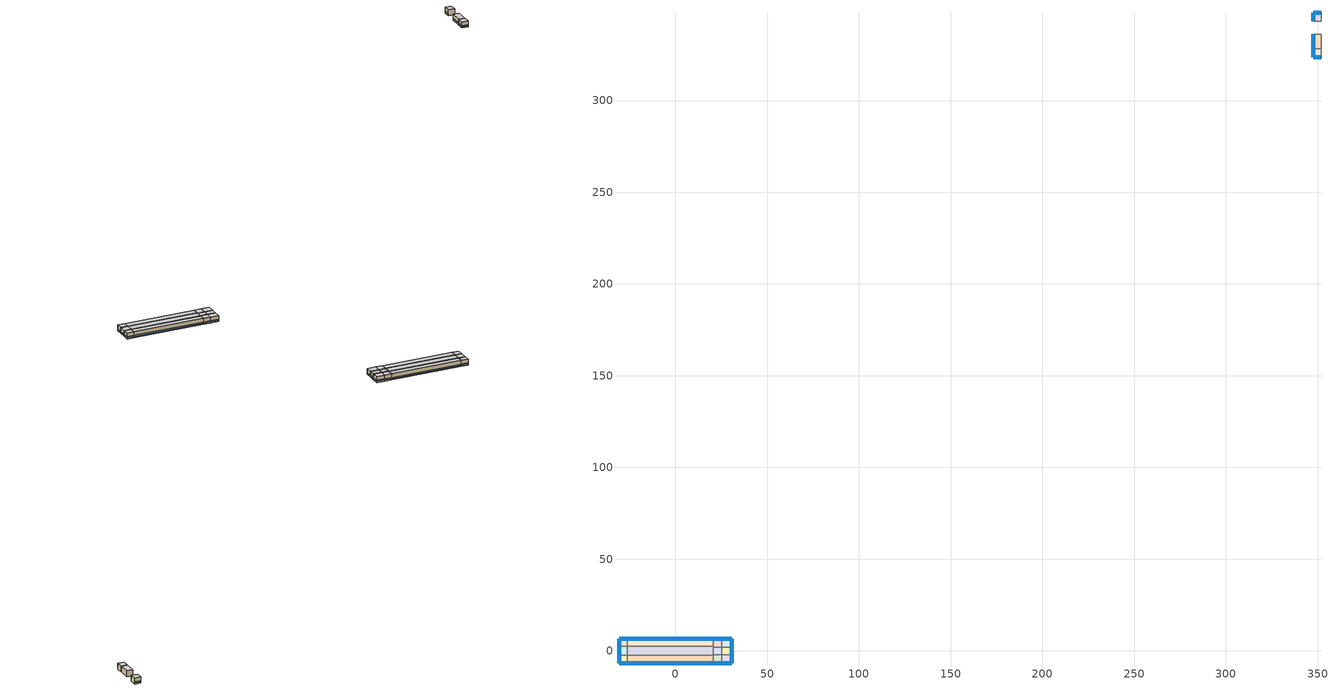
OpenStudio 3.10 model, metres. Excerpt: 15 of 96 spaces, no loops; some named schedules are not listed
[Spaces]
SecondarySchool Classroom A end_a - Story mid
 floor adiabatic (Typical Interior Floor): -30.78,-6.65 -30.78,-2.51 -26.21,-2.51 -26.21,-6.65 z13.87
 wall outside (SecondarySchool Classroom A end_a - Story mid Wall 1 c tbd): -30.78,-2.51 -30.78,-6.65 z13.87:17.83
 wall outside (SecondarySchool Classroom A end_a - Story mid Wall 3 c tbd): -30.78,-6.65 -26.21,-6.65 z13.87:17.83
 wall to SecondarySchool Corridor B end_a - Story mid: -26.21,-2.51 -30.78,-2.51 z13.87:17.83
 wall to SecondarySchool Classroom A  - Story mid: -26.21,-6.65 -26.21,-2.51 z13.87:17.83
 window (Window U-0.56 SHGC 0.39): -30.78,-2.54 -30.78,-6.62 / -30.75,-6.65 -26.23,-6.65 z14.63:15.35
 ceiling adiabatic (Typical Interior Ceiling): -26.21,-6.65 -26.21,-2.51 -30.78,-2.51 -30.78,-6.65 z17.83
SecondarySchool Corridor B end_a - Story mid
 floor adiabatic (Typical Interior Floor): -30.78,-2.51 -30.78,2.51 -26.21,2.51 -26.21,-2.51 z13.87
 wall outside (SecondarySchool Corridor B end_a - Story mid Wall 4 c tbd): -30.78,2.51 -30.78,-2.51 z13.87:17.83
 wall to SecondarySchool Classroom C end_a - Story mid: -26.21,2.51 -30.78,2.51 z13.87:17.83
 wall to SecondarySchool Corridor B  - Story mid: -26.21,-2.51 -26.21,2.51 z13.87:17.83
 window (Window U-0.56 SHGC 0.39): -30.78,2.49 -30.78,-2.49 z14.63:15.35
 ceiling adiabatic (Typical Interior Ceiling): -26.21,-2.51 -26.21,2.51 -30.78,2.51 -30.78,-2.51 z17.83
SecondarySchool Classroom C end_a - Story mid
 floor adiabatic (Typical Interior Floor): -30.78,2.51 -30.78,6.65 -26.21,6.65 -26.21,2.51 z13.87
 wall outside (SecondarySchool Classroom C end_a - Story mid Wall 1 c tbd): -30.78,6.65 -30.78,2.51 z13.87:17.83
 wall outside (SecondarySchool Classroom C end_a - Story mid Wall 2 c tbd): -26.21,6.65 -30.78,6.65 z13.87:17.83
 wall to SecondarySchool Classroom C  - Story mid: -26.21,2.51 -26.21,6.65 z13.87:17.83
 window (Window U-0.56 SHGC 0.39): -30.78,6.62 -30.78,2.54 / -26.23,6.65 -30.75,6.65 z14.63:15.35
 ceiling adiabatic (Typical Interior Ceiling): -26.21,2.51 -26.21,6.65 -30.78,6.65 -30.78,2.51 z17.83
SecondarySchool Classroom A  - Story mid
 floor adiabatic (Typical Interior Floor): -26.21,-6.65 -26.21,-2.51 20.52,-2.51 20.52,-6.65 z13.87
 wall outside (SecondarySchool Classroom A  - Story mid Wall 3 c tbd): -26.21,-6.65 20.52,-6.65 z13.87:17.83
 wall to SecondarySchool Corridor B  - Story mid: 20.52,-2.51 -26.21,-2.51 z13.87:17.83
 wall to SecondarySchool Office A  - Story mid: 20.52,-6.65 20.52,-2.51 z13.87:17.83
 window (Window U-0.56 SHGC 0.39): -26.18,-6.65 20.49,-6.65 z14.63:15.34
 ceiling adiabatic (Typical Interior Ceiling): 20.52,-6.65 20.52,-2.51 -26.21,-2.51 -26.21,-6.65 z17.83
SecondarySchool Corridor B  - Story mid
 floor adiabatic (Typical Interior Floor): -26.21,-2.51 -26.21,2.51 20.52,2.51 20.52,-2.51 z13.87
 wall to SecondarySchool Classroom C  - Story mid: 20.52,2.51 -26.21,2.51 z13.87:17.83
 wall to SecondarySchool Office A  - Story mid: 20.52,-2.51 20.52,-2.08 z13.87:17.83
 wall to SecondarySchool Office B  - Story mid: 20.52,-2.08 20.52,2.08 z13.87:17.83
 wall to SecondarySchool Office C  - Story mid: 20.52,2.08 20.52,2.51 z13.87:17.83
 ceiling adiabatic (Typical Interior Ceiling): 20.52,-2.51 20.52,2.51 -26.21,2.51 -26.21,-2.51 z17.83
SecondarySchool Classroom C  - Story mid
 floor adiabatic (Typical Interior Floor): -26.21,2.51 -26.21,6.65 20.52,6.65 20.52,2.51 z13.87
 wall outside (SecondarySchool Classroom C  - Story mid Wall 2 c tbd): 20.52,6.65 -26.21,6.65 z13.87:17.83
 wall to SecondarySchool Office C  - Story mid: 20.52,2.51 20.52,6.65 z13.87:17.83
 window (Window U-0.56 SHGC 0.39): 20.49,6.65 -26.18,6.65 z14.63:15.34
 ceiling adiabatic (Typical Interior Ceiling): 20.52,2.51 20.52,6.65 -26.21,6.65 -26.21,2.51 z17.83
SecondarySchool Office A  - Story mid
 floor adiabatic (Typical Interior Floor): 20.52,-6.65 20.52,-2.08 25.29,-2.08 25.29,-6.65 z13.87
 wall outside (SecondarySchool Office A  - Story mid Wall 3 c tbd): 20.52,-6.65 25.29,-6.65 z13.87:17.83
 wall to SecondarySchool Office B  - Story mid: 25.29,-2.08 20.52,-2.08 z13.87:17.83
 wall to SecondarySchool Library A  - Story mid: 25.29,-6.65 25.29,-2.08 z13.87:17.83
 window (Window U-0.56 SHGC 0.39): 20.54,-6.65 25.26,-6.65 z14.63:15.35
 ceiling adiabatic (Typical Interior Ceiling): 25.29,-6.65 25.29,-2.08 20.52,-2.08 20.52,-6.65 z17.83
SecondarySchool Office B  - Story mid
 floor adiabatic (Typical Interior Floor): 20.52,-2.08 20.52,2.08 25.29,2.08 25.29,-2.08 z13.87
 wall to SecondarySchool Office C  - Story mid: 25.29,2.08 20.52,2.08 z13.87:17.83
 wall to SecondarySchool Library B  - Story mid: 25.29,-2.08 25.29,2.08 z13.87:17.83
 ceiling adiabatic (Typical Interior Ceiling): 25.29,-2.08 25.29,2.08 20.52,2.08 20.52,-2.08 z17.83
SecondarySchool Office C  - Story mid
 floor adiabatic (Typical Interior Floor): 20.52,2.08 20.52,6.65 25.29,6.65 25.29,2.08 z13.87
 wall outside (SecondarySchool Office C  - Story mid Wall 2 c tbd): 25.29,6.65 20.52,6.65 z13.87:17.83
 wall to SecondarySchool Library C  - Story mid: 25.29,2.08 25.29,6.65 z13.87:17.83
 window (Window U-0.56 SHGC 0.39): 25.26,6.65 20.54,6.65 z14.63:15.35
 ceiling adiabatic (Typical Interior Ceiling): 25.29,2.08 25.29,6.65 20.52,6.65 20.52,2.08 z17.83
SecondarySchool Library A  - Story mid
 floor adiabatic (Typical Interior Floor): 25.29,-6.65 25.29,-2.08 30.78,-2.08 30.78,-6.65 z13.87
 wall outside (SecondarySchool Library A  - Story mid Wall 3 c tbd): 30.78,-6.65 30.78,-2.08 z13.87:17.83
 wall outside (SecondarySchool Library A  - Story mid Wall 2 c tbd): 25.29,-6.65 30.78,-6.65 z13.87:17.83
 wall to SecondarySchool Library B  - Story mid: 30.78,-2.08 25.29,-2.08 z13.87:17.83
 window (Window U-0.56 SHGC 0.39): 25.31,-6.65 30.75,-6.65 / 30.78,-6.62 30.78,-2.1 z14.63:15.35
 ceiling adiabatic (Typical Interior Ceiling): 30.78,-6.65 30.78,-2.08 25.29,-2.08 25.29,-6.65 z17.83
SecondarySchool Library B  - Story mid
 floor adiabatic (Typical Interior Floor): 25.29,-2.08 25.29,2.08 30.78,2.08 30.78,-2.08 z13.87
 wall outside (SecondarySchool Library B  - Story mid Wall 4 c tbd): 30.78,-2.08 30.78,2.08 z13.87:17.83
 wall to SecondarySchool Library C  - Story mid: 30.78,2.08 25.29,2.08 z13.87:17.83
 window (Window U-0.56 SHGC 0.39): 30.78,-2.05 30.78,2.05 z14.63:15.35
 ceiling adiabatic (Typical Interior Ceiling): 30.78,-2.08 30.78,2.08 25.29,2.08 25.29,-2.08 z17.83
SecondarySchool Library C  - Story mid
 floor adiabatic (Typical Interior Floor): 25.29,2.08 25.29,6.65 30.78,6.65 30.78,2.08 z13.87
 wall outside (SecondarySchool Library C  - Story mid Wall 2 c tbd): 30.78,6.65 25.29,6.65 z13.87:17.83
 wall outside (SecondarySchool Library C  - Story mid Wall 4 c tbd): 30.78,2.08 30.78,6.65 z13.87:17.83
 window (Window U-0.56 SHGC 0.39): 30.75,6.65 25.31,6.65 / 30.78,2.1 30.78,6.62 z14.63:15.35
 ceiling adiabatic (Typical Interior Ceiling): 30.78,2.08 30.78,6.65 25.29,6.65 25.29,2.08 z17.83
SecondarySchool Classroom C end_a - Story mid 1
 floor adiabatic (Typical Interior Floor): 351.91,323.64 347.77,323.64 347.77,328.21 351.91,328.21 z13.87
 wall outside (SecondarySchool Classroom C end_a - Story mid 1 Wall 1 c tbd): 347.77,323.64 351.91,323.64 z13.87:17.83
 wall outside (SecondarySchool Classroom C end_a - Story mid 1 Wall 2 c tbd): 347.77,328.21 347.77,323.64 z13.87:17.83
 wall to SecondarySchool Classroom C  - Story mid 1: 351.91,328.21 347.77,328.21 z13.87:17.83
 wall to SecondarySchool Corridor B end_a - Story mid 1: 351.91,323.64 351.91,328.21 z13.87:17.83
 window (Window U-0.56 SHGC 0.39): 347.8,323.64 351.88,323.64 / 347.77,328.19 347.77,323.67 z14.63:15.35
 ceiling adiabatic (Typical Interior Ceiling): 351.91,328.21 347.77,328.21 347.77,323.64 351.91,323.64 z17.83
SecondarySchool Classroom C  - Story mid 1
 floor adiabatic (Typical Interior Floor): 351.91,328.21 347.77,328.21 347.77,336.04 351.91,336.04 z13.87
 wall outside (SecondarySchool Classroom C  - Story mid 1 Wall 4 c tbd): 347.77,336.04 347.77,328.21 z13.87:17.83
 wall to SecondarySchool Lobby C  - Story mid: 351.91,336.04 347.77,336.04 z13.87:17.83
 wall to SecondarySchool Corridor B  - Story mid 1: 351.91,328.21 351.91,336.04 z13.87:17.83
 window (Window U-0.56 SHGC 0.39): 347.77,336.01 347.77,328.24 z14.63:15.35
 ceiling adiabatic (Typical Interior Ceiling): 351.91,336.04 347.77,336.04 347.77,328.21 351.91,328.21 z17.83
SecondarySchool Classroom C end_b - Story mid
 floor adiabatic (Typical Interior Floor): 351.91,343.2 347.77,343.2 347.77,347.77 351.91,347.77 z13.87
 wall outside (SecondarySchool Classroom C end_b - Story mid Wall 1 c tbd): 347.77,347.77 347.77,343.2 z13.87:17.83
 wall outside (SecondarySchool Classroom C end_b - Story mid Wall 4 c tbd): 351.91,347.77 347.77,347.77 z13.87:17.83
 wall to SecondarySchool Mechanical C  - Story mid: 347.77,343.2 351.91,343.2 z13.87:17.83
 wall to SecondarySchool Corridor B end_b - Story mid: 351.91,343.2 351.91,347.77 z13.87:17.83
 window (Window U-0.56 SHGC 0.39): 347.77,347.74 347.77,343.22 / 351.88,347.77 347.8,347.77 z14.63:15.35
 ceiling adiabatic (Typical Interior Ceiling): 351.91,347.77 347.77,347.77 347.77,343.2 351.91,343.2 z17.83
[Building]
ComStock DOE Ref 1980-2004|SecondarySchool: North Axis {deg}=180; Default Construction Set=ComStock DOE Ref 1980-2004 - SecSchl - ASHRAE 169-2013-4C; Default Schedule Set=Building Default Schedule Set; Standards Building Type=SecondarySchool
[Site]
Medford Jackson Cou_OR_USA: Latitude {deg}=42.39; Longitude {deg}=-122.87; Time Zone {hr}=-8; Elevation {m}=405; Terrain=City
[Site:WaterMainsTemperature]
Calculation Method=Correlation; Annual Average Outdoor Air Temperature {C}=13.1983; Maximum Difference In Monthly Average Outdoor Air Temperatures {deltaC}=21.62
[SizingPeriod:DesignDay] Barometric Pressure {Pa}=96553; Rain Indicator=No; Snow Indicator=No; Day of Month=21; Daylight Saving Time Indicator=No; Humidity Condition Type=Wetbulb; Dry-Bulb Temperature Range Modifier Type=DefaultMultipliers
Name | Maximum Dry-Bulb Temperature {C} | Daily Dry-Bulb Temperature Range {deltaC} | Wind Speed {m/s} | Wind Direction {deg} | Month | Day Type | Wetbulb or DewPoint at Maximum Dry-Bulb {C} | Solar Model Indicator | ASHRAE Clear Sky Optical Depth for Beam Irradiance | ASHRAE Clear Sky Optical Depth for Diffuse Irradiance | Sky Clearness
Medford Jackson Cou Ann Clg .4% Condns DB=>MWB 1 | 37.3 | 17.8 | 3.9 | 290 | 7 | SummerDesignDay | 19.4 | ASHRAETau | 0.333 | 2.501
Medford Jackson Cou Ann Clg .4% Condns WB=>MDB 1 | 34.6 | 17.8 | 3.9 | 290 | 7 | SummerDesignDay | 20.5 | ASHRAETau | 0.333 | 2.501
Medford Jackson Cou Ann Htg 99.6% Condns DB 1 | -5 | 0 | 0.9 | 0 | 12 | WinterDesignDay | -5 | ASHRAEClearSky |  |  | 0
Medford Jackson Cou August .4% Condns DB=>MCWB 1 | 39.7 | 18.1 | 3.9 | 290 | 8 | SummerDesignDay | 20.1 | ASHRAETau | 0.338 | 2.534
[ClimateZones]
Climate Zone Institution Name 1=ASHRAE; Climate Zone Document Name 1=ANSI/ASHRAE Standard 169; Climate Zone Document Year 1=2006; Climate Zone Value 1=ASHRAE 169-2013-4C
[Site:GroundTemperature:FCfactorMethod]
January Ground Temperature {C}=13.14; February Ground Temperature {C}=7.26; March Ground Temperature {C}=3.78; April Ground Temperature {C}=6.1; May Ground Temperature {C}=4.73; June Ground Temperature {C}=7.82; July Ground Temperature {C}=11.61; August Ground Temperature {C}=17.15; September Ground Temperature {C}=19.69; October Ground Temperature {C}=25.4; November Ground Temperature {C}=23.49; December Ground Temperature {C}=18.21
[DefaultConstructionSet]
ComStock DOE Ref 1980-2004 - SecSchl - ASHRAE 169-2013-4C: Default Exterior Surface Constructions=Default Surface Constructions 1; Default Interior Surface Constructions=Default Surface Constructions 2; Default Ground Contact Surface Constructions=Default Surface Constructions 3; Default Exterior SubSurface Constructions=Default Sub Surface Constructions 1; Default Interior SubSurface Constructions=Default Sub Surface Constructions 2; Interior Partition Construction=Typical Interior Partition
[DefaultSurfaceConstructions]
Name | Floor Construction | Wall Construction | Roof Ceiling Construction
Default Surface Constructions 1 | Typical Insulated Exterior Mass Floor | Typical Insulated Exterior Mass Wall R-10.0 | Typical IEAD Roof R-15.63
Default Surface Constructions 2 | Typical Interior Floor | Typical Interior Wall | Typical Interior Ceiling
Default Surface Constructions 3 | Typical Insulated Carpeted 6in Slab Floor | Typical Insulated Basement Mass Wall R-9.01
[Construction]
Typical Insulated Exterior Mass Floor: Typical Insulation R-8.69, 4 in. Normalweight Concrete Floor, Typical Carpet Pad
Typical IEAD Roof R-15.63: Roof Membrane, Typical Insulation R-14.51, Metal Roof Surface
Typical Interior Floor: 100mm Normalweight concrete floor, CP02 CARPET PAD
Typical Interior Wall: G01 13mm gypsum board, G01 13mm gypsum board
Typical Interior Ceiling: CP02 CARPET PAD, 100mm Normalweight concrete floor
Typical Insulated Carpeted 6in Slab Floor: 6 in. Normalweight Concrete Floor, Typical Carpet Pad
Typical Insulated Basement Mass Wall R-9.01: Typical Insulation R-7.46, 8 in. Concrete Block Basement Wall
U 0.72 SHGC 0.39 Simple Glazing: U 0.72 SHGC 0.39 Simple Glazing
Typical Insulated Metal Door: F08 Metal surface, Typical Insulation R-7.61
U 0.88 SHGC 0.16 Sgl Ref-A-L Clr 6mm: REF A CLEAR LO 6MM
Typical Overhead Door: Typical Insulation R-7.61
Typical Interior Window: Clear 3mm
Typical Interior Door; Typical Interior Partition: G05 25mm wood
Typical Insulated Exterior Mass Wall R-10.0: 1IN Stucco, 8IN CONCRETE HW RefBldg, Typical Insulation R-7.61, 1/2IN Gypsum
InteriorFurnishings: Std Wood 6inch
Window U-0.56 SHGC 0.39: Simple Glazing Double - LowE - Clear - Aluminum
SecondarySchool Classroom A  - Story mid Wall 3 c tbd: 1IN Stucco, 8IN CONCRETE HW RefBldg, SecondarySchool Classroom A  - Story mid Wall 3 m tbd, 1/2IN Gypsum
SecondarySchool Classroom A end_a - Story mid Wall 1 c tbd: 1IN Stucco, 8IN CONCRETE HW RefBldg, SecondarySchool Classroom A end_a - Story mid Wall 1 m tbd, 1/2IN Gypsum
SecondarySchool Classroom A end_a - Story mid Wall 3 c tbd: 1IN Stucco, 8IN CONCRETE HW RefBldg, SecondarySchool Classroom A end_a - Story mid Wall 3 m tbd, 1/2IN Gypsum
SecondarySchool Classroom C  - Story mid 1 Wall 4 c tbd: 1IN Stucco, 8IN CONCRETE HW RefBldg, SecondarySchool Classroom C  - Story mid 1 Wall 4 m tbd, 1/2IN Gypsum
SecondarySchool Classroom C  - Story mid Wall 2 c tbd: 1IN Stucco, 8IN CONCRETE HW RefBldg, SecondarySchool Classroom C  - Story mid Wall 2 m tbd, 1/2IN Gypsum
SecondarySchool Classroom C end_a - Story mid 1 Wall 1 c tbd: 1IN Stucco, 8IN CONCRETE HW RefBldg, SecondarySchool Classroom C end_a - Story mid 1 Wall 1 m tbd, 1/2IN Gypsum
SecondarySchool Classroom C end_a - Story mid 1 Wall 2 c tbd: 1IN Stucco, 8IN CONCRETE HW RefBldg, SecondarySchool Classroom C end_a - Story mid 1 Wall 2 m tbd, 1/2IN Gypsum
SecondarySchool Classroom C end_a - Story mid Wall 1 c tbd: 1IN Stucco, 8IN CONCRETE HW RefBldg, SecondarySchool Classroom C end_a - Story mid Wall 1 m tbd, 1/2IN Gypsum
SecondarySchool Classroom C end_a - Story mid Wall 2 c tbd: 1IN Stucco, 8IN CONCRETE HW RefBldg, SecondarySchool Classroom C end_a - Story mid Wall 2 m tbd, 1/2IN Gypsum
SecondarySchool Classroom C end_b - Story mid Wall 1 c tbd: 1IN Stucco, 8IN CONCRETE HW RefBldg, SecondarySchool Classroom C end_b - Story mid Wall 1 m tbd, 1/2IN Gypsum
SecondarySchool Classroom C end_b - Story mid Wall 4 c tbd: 1IN Stucco, 8IN CONCRETE HW RefBldg, SecondarySchool Classroom C end_b - Story mid Wall 4 m tbd, 1/2IN Gypsum
SecondarySchool Corridor B end_a - Story mid Wall 4 c tbd: 1IN Stucco, 8IN CONCRETE HW RefBldg, SecondarySchool Corridor B end_a - Story mid Wall 4 m tbd, 1/2IN Gypsum
SecondarySchool Library A  - Story mid Wall 2 c tbd: 1IN Stucco, 8IN CONCRETE HW RefBldg, SecondarySchool Library A  - Story mid Wall 2 m tbd, 1/2IN Gypsum
SecondarySchool Library A  - Story mid Wall 3 c tbd: 1IN Stucco, 8IN CONCRETE HW RefBldg, SecondarySchool Library A  - Story mid Wall 3 m tbd, 1/2IN Gypsum
SecondarySchool Library B  - Story mid Wall 4 c tbd: 1IN Stucco, 8IN CONCRETE HW RefBldg, SecondarySchool Library B  - Story mid Wall 4 m tbd, 1/2IN Gypsum
SecondarySchool Library C  - Story mid Wall 2 c tbd: 1IN Stucco, 8IN CONCRETE HW RefBldg, SecondarySchool Library C  - Story mid Wall 2 m tbd, 1/2IN Gypsum
SecondarySchool Library C  - Story mid Wall 4 c tbd: 1IN Stucco, 8IN CONCRETE HW RefBldg, SecondarySchool Library C  - Story mid Wall 4 m tbd, 1/2IN Gypsum
SecondarySchool Office A  - Story mid Wall 3 c tbd: 1IN Stucco, 8IN CONCRETE HW RefBldg, SecondarySchool Office A  - Story mid Wall 3 m tbd, 1/2IN Gypsum
SecondarySchool Office C  - Story mid Wall 2 c tbd: 1IN Stucco, 8IN CONCRETE HW RefBldg, SecondarySchool Office C  - Story mid Wall 2 m tbd, 1/2IN Gypsum
[Material:NoMass] Roughness=Smooth; Thermal Absorptance=0.9; Solar Absorptance=0.7
Name | Thermal Resistance {m2-K/W} | Visible Absorptance
Typical Insulation R-8.69 | 1.53052 | 0.7
Typical Carpet Pad; CP02 CARPET PAD | 0.21648 | 0.8
Typical Insulation R-14.51 | 2.55496 | 0.7
Typical Insulation R-7.46 | 1.31358 | 0.7
Typical Insulation R-7.61 | 1.34047 | 0.7
SecondarySchool Classroom A  - Story mid Wall 3 m tbd; SecondarySchool Classroom C  - Story mid Wall 2 m tbd | 0.831598 | 0.7
SecondarySchool Classroom A end_a - Story mid Wall 1 m tbd; SecondarySchool Classroom C end_a - Story mid 1 Wall 1 m tbd; SecondarySchool Classroom C end_a - Story mid Wall 1 m tbd; SecondarySchool Classroom C end_b - Story mid Wall 4 m tbd | 0.8116 | 0.7
SecondarySchool Classroom A end_a - Story mid Wall 3 m tbd; SecondarySchool Classroom C end_a - Story mid 1 Wall 2 m tbd; SecondarySchool Classroom C end_a - Story mid Wall 2 m tbd; SecondarySchool Classroom C end_b - Story mid Wall 1 m tbd; SecondarySchool Library A  - Story mid Wall 3 m tbd; SecondarySchool Library C  - Story mid Wall 4 m tbd | 0.81367 | 0.7
SecondarySchool Classroom C  - Story mid 1 Wall 4 m tbd | 0.821885 | 0.7
SecondarySchool Corridor B end_a - Story mid Wall 4 m tbd | 0.815451 | 0.7
SecondarySchool Library A  - Story mid Wall 2 m tbd; SecondarySchool Library C  - Story mid Wall 2 m tbd | 0.816972 | 0.7
SecondarySchool Library B  - Story mid Wall 4 m tbd | 0.811699 | 0.7
SecondarySchool Office A  - Story mid Wall 3 m tbd; SecondarySchool Office C  - Story mid Wall 2 m tbd | 0.814472 | 0.7
[Material] Thermal Absorptance=0.9
Name | Roughness | Thickness {m} | Conductivity {W/m-K} | Density {kg/m3} | Specific Heat {J/kg-K} | Solar Absorptance | Visible Absorptance
4 in. Normalweight Concrete Floor | MediumRough | 0.1016 | 2.31 | 2322 | 832 | 0.7 | 0.7
Roof Membrane | VeryRough | 0.0095 | 0.16 | 1121.29 | 1460 | 0.7 | 0.7
Metal Roof Surface; F08 Metal surface | Smooth | 0.0008 | 45.28 | 7824 | 500 | 0.7 | 0.7
100mm Normalweight concrete floor | MediumRough | 0.1016 | 2.31045 | 2322 | 832.557 | 0.7 | 0.7
G01 13mm gypsum board | Smooth | 0.0127 | 0.160031 | 800.001 | 1090.73 | 0.7 | 0.5
6 in. Normalweight Concrete Floor | MediumRough | 0.1524 | 2.31 | 2322 | 832 | 0.7 | 0.7
8 in. Concrete Block Basement Wall | MediumRough | 0.2032 | 1.326 | 1842 | 912 | 0.7 | 0.7
G05 25mm wood | MediumSmooth | 0.0254 | 0.15 | 608 | 1630 | 0.5 | 0.5
1IN Stucco | Smooth | 0.0253 | 0.6918 | 1858 | 837 | 0.7 | 0.92
8IN CONCRETE HW RefBldg | Rough | 0.2032 | 1.311 | 2240 | 836.8 | 0.7 | 0.7
1/2IN Gypsum | Smooth | 0.0127 | 0.16 | 784.9 | 830 | 0.4 | 0.4
Std Wood 6inch | MediumSmooth | 0.15 | 0.12 | 540 | 1210 | 0.7 | 0.7
[DefaultSubSurfaceConstructions]
Name | Fixed Window Construction | Operable Window Construction | Door Construction | Glass Door Construction | Overhead Door Construction | Tubular Daylight Dome Construction | Tubular Daylight Diffuser Construction
Default Sub Surface Constructions 1 | U 0.72 SHGC 0.39 Simple Glazing | U 0.72 SHGC 0.39 Simple Glazing | Typical Insulated Metal Door | U 0.88 SHGC 0.16 Sgl Ref-A-L Clr 6mm | Typical Overhead Door | Typical Interior Window | Typical Interior Window
Default Sub Surface Constructions 2 | Typical Interior Window | Typical Interior Window | Typical Interior Door
[WindowMaterial:SimpleGlazingSystem]
Name | U-Factor {W/m2-K} | Solar Heat Gain Coefficient | Visible Transmittance
U 0.72 SHGC 0.39 Simple Glazing | 4.08835 | 0.39 | 0.81
Simple Glazing Double - LowE - Clear - Aluminum | 3.17415 | 0.386 | 0.591
[WindowMaterial:Glazing] Optical Data Type=SpectralAverage; Infrared Transmittance at Normal Incidence=0; Front Side Infrared Hemispherical Emissivity=0.84; Conductivity {W/m-K}=0.9; Dirt Correction Factor for Solar and Visible Transmittance=1; Solar Diffusing=No
Name | Thickness {m} | Solar Transmittance at Normal Incidence | Front Side Solar Reflectance at Normal Incidence | Back Side Solar Reflectance at Normal Incidence | Visible Transmittance at Normal Incidence | Front Side Visible Reflectance at Normal Incidence | Back Side Visible Reflectance at Normal Incidence | Back Side Infrared Hemispherical Emissivity
REF A CLEAR LO 6MM | 0.006 | 0.066 | 0.341 | 0.493 | 0.08 | 0.41 | 0.37 | 0.4
Clear 3mm | 0.003 | 0.837 | 0.075 | 0.075 | 0.898 | 0.081 | 0.081 | 0.84
[SpaceType] Standards Building Type=SecondarySchool
Name | Default Schedule Set | Design Specification Outdoor Air Object | Standards Space Type
SecondarySchool Library - ComStock DOE Ref 1980-2004 | SecondarySchool Library Schedule Set | SecondarySchool Library Ventilation | Library
SecondarySchool Office - ComStock DOE Ref 1980-2004 | SecondarySchool Office Schedule Set | SecondarySchool Office Ventilation | Office
SecondarySchool Corridor - ComStock DOE Ref 1980-2004 | SecondarySchool Corridor Schedule Set | SecondarySchool Corridor Ventilation | Corridor
SecondarySchool Classroom - ComStock DOE Ref 1980-2004 | SecondarySchool Classroom Schedule Set | SecondarySchool Classroom Ventilation | Classroom
[BuildingStory]
Story mid: Nominal Z Coordinate {m}=13.8684; Nominal Floor to Floor Height {m}=3.9624
[Space] Building Story=Story mid
Name | Space Type | Thermal Zone
SecondarySchool Classroom A end_a - Story mid | SecondarySchool Classroom - ComStock DOE Ref 1980-2004 | Zone SecondarySchool Classroom A end_a - Story mid
SecondarySchool Corridor B end_a - Story mid | SecondarySchool Corridor - ComStock DOE Ref 1980-2004 | Zone SecondarySchool Corridor B end_a - Story mid
SecondarySchool Classroom C end_a - Story mid | SecondarySchool Classroom - ComStock DOE Ref 1980-2004 | Zone SecondarySchool Classroom C end_a - Story mid
SecondarySchool Classroom A  - Story mid | SecondarySchool Classroom - ComStock DOE Ref 1980-2004 | Zone SecondarySchool Classroom A  - Story mid
SecondarySchool Corridor B  - Story mid | SecondarySchool Corridor - ComStock DOE Ref 1980-2004 | Zone SecondarySchool Corridor B  - Story mid
SecondarySchool Classroom C  - Story mid | SecondarySchool Classroom - ComStock DOE Ref 1980-2004 | Zone SecondarySchool Classroom C  - Story mid
SecondarySchool Office A  - Story mid | SecondarySchool Office - ComStock DOE Ref 1980-2004 | Zone SecondarySchool Office A  - Story mid
SecondarySchool Office B  - Story mid | SecondarySchool Office - ComStock DOE Ref 1980-2004 | Zone SecondarySchool Office B  - Story mid
SecondarySchool Office C  - Story mid | SecondarySchool Office - ComStock DOE Ref 1980-2004 | Zone SecondarySchool Office C  - Story mid
SecondarySchool Library A  - Story mid | SecondarySchool Library - ComStock DOE Ref 1980-2004 | Zone SecondarySchool Library A  - Story mid
SecondarySchool Library B  - Story mid | SecondarySchool Library - ComStock DOE Ref 1980-2004 | Zone SecondarySchool Library B  - Story mid
SecondarySchool Library C  - Story mid | SecondarySchool Library - ComStock DOE Ref 1980-2004 | Zone SecondarySchool Library C  - Story mid
SecondarySchool Classroom C end_a - Story mid 1 | SecondarySchool Classroom - ComStock DOE Ref 1980-2004 | Zone SecondarySchool Classroom C end_a - Story mid 1
SecondarySchool Classroom C  - Story mid 1 | SecondarySchool Classroom - ComStock DOE Ref 1980-2004 | Zone SecondarySchool Classroom C  - Story mid 1
SecondarySchool Classroom C end_b - Story mid | SecondarySchool Classroom - ComStock DOE Ref 1980-2004 | Zone SecondarySchool Classroom C end_b - Story mid
[ThermalZone] Multiplier=6; Use Ideal Air Loads=No
Name | Thermostat
Zone SecondarySchool Classroom A end_a - Story mid | SecondarySchool Classroom - ComStock DOE Ref 1980-2004 Thermostat 4
Zone SecondarySchool Corridor B end_a - Story mid | SecondarySchool Corridor - ComStock DOE Ref 1980-2004 Thermostat 4
Zone SecondarySchool Classroom C end_a - Story mid | SecondarySchool Classroom - ComStock DOE Ref 1980-2004 Thermostat 15
Zone SecondarySchool Classroom A  - Story mid | SecondarySchool Classroom - ComStock DOE Ref 1980-2004 Thermostat
Zone SecondarySchool Corridor B  - Story mid | SecondarySchool Corridor - ComStock DOE Ref 1980-2004 Thermostat
Zone SecondarySchool Classroom C  - Story mid | SecondarySchool Classroom - ComStock DOE Ref 1980-2004 Thermostat 11
Zone SecondarySchool Office A  - Story mid | SecondarySchool Office - ComStock DOE Ref 1980-2004 Thermostat
Zone SecondarySchool Office B  - Story mid | SecondarySchool Office - ComStock DOE Ref 1980-2004 Thermostat 2
Zone SecondarySchool Office C  - Story mid | SecondarySchool Office - ComStock DOE Ref 1980-2004 Thermostat 4
Zone SecondarySchool Library A  - Story mid | SecondarySchool Library - ComStock DOE Ref 1980-2004 Thermostat 1
Zone SecondarySchool Library B  - Story mid | SecondarySchool Library - ComStock DOE Ref 1980-2004 Thermostat 3
Zone SecondarySchool Library C  - Story mid | SecondarySchool Library - ComStock DOE Ref 1980-2004 Thermostat 5
Zone SecondarySchool Classroom C end_a - Story mid 1 | SecondarySchool Classroom - ComStock DOE Ref 1980-2004 Thermostat 16
Zone SecondarySchool Classroom C  - Story mid 1 | SecondarySchool Classroom - ComStock DOE Ref 1980-2004 Thermostat 12
Zone SecondarySchool Classroom C end_b - Story mid | SecondarySchool Classroom - ComStock DOE Ref 1980-2004 Thermostat 19
[People:Definition] Number of People Calculation Method=People/Area; Fraction Radiant=0.3
Name | People per Space Floor Area {person/m2}
SecondarySchool Classroom People Definition | 0.249938
SecondarySchool Corridor People Definition | 0.100212
SecondarySchool Library People Definition | 0.229702
SecondarySchool Office People Definition | 0.0500522
[People] Work Efficiency Schedule=Work Efficiency Schedule; Clothing Insulation Schedule=Clothing Schedule; Air Velocity Schedule=Air Velocity Schedule; Multiplier=1
Name | People Definition | Space or SpaceType
SecondarySchool Classroom People | SecondarySchool Classroom People Definition | SecondarySchool Classroom - ComStock DOE Ref 1980-2004
SecondarySchool Corridor People | SecondarySchool Corridor People Definition | SecondarySchool Corridor - ComStock DOE Ref 1980-2004
SecondarySchool Library People | SecondarySchool Library People Definition | SecondarySchool Library - ComStock DOE Ref 1980-2004
SecondarySchool Office People | SecondarySchool Office People Definition | SecondarySchool Office - ComStock DOE Ref 1980-2004
[Lights:Definition] Design Level Calculation Method=Watts/Area; Fraction Visible=0.2; Return Air Fraction=0
Name | Watts per Space Floor Area {W/m2} | Fraction Radiant
SecondarySchool Classroom - ComStock DOE Ref 1980-2004 General Lights Definition | 6.25559 | 0.31
SecondarySchool Corridor - ComStock DOE Ref 1980-2004 General Lights Definition | 2.94907 | 0.31
SecondarySchool Office - ComStock DOE Ref 1980-2004 General Lights Definition | 6.74433 | 0.31
SecondarySchool Library - ComStock DOE Ref 1980-2004 General Lights Definition | 5.64414 | 0.31
SecondarySchool Library - ComStock DOE Ref 1980-2004 Task Lights Definition | 11.0968 | 0.125
[ElectricEquipment:Definition] Design Level Calculation Method=Watts/Area; Fraction Latent=0; Fraction Radiant=0.5; Fraction Lost=0
Name | Watts per Space Floor Area {W/m2}
SecondarySchool Classroom Elec Equip Definition | 3.45304
SecondarySchool Corridor Elec Equip Definition | 0.854897
SecondarySchool Library Elec Equip Definition; SecondarySchool Office Elec Equip Definition | 0.687635
[ElectricEquipment] Schedule=Education_School BLDG_EQUIP_EndUseData BPR Adjusted
Name | Electric Equipment Definition | Space or SpaceType
SecondarySchool Classroom Elec Equip | SecondarySchool Classroom Elec Equip Definition | SecondarySchool Classroom - ComStock DOE Ref 1980-2004
SecondarySchool Corridor Elec Equip | SecondarySchool Corridor Elec Equip Definition | SecondarySchool Corridor - ComStock DOE Ref 1980-2004
SecondarySchool Library Elec Equip | SecondarySchool Library Elec Equip Definition | SecondarySchool Library - ComStock DOE Ref 1980-2004
SecondarySchool Office Elec Equip | SecondarySchool Office Elec Equip Definition | SecondarySchool Office - ComStock DOE Ref 1980-2004
[DesignSpecification:OutdoorAir] Outdoor Air Method=Sum
Name | Outdoor Air Flow per Person {m3/s-person} | Outdoor Air Flow per Floor Area {m3/s-m2}
SecondarySchool Classroom Ventilation; SecondarySchool Library Ventilation | 0.00799951
SecondarySchool Corridor Ventilation |  | 0.000508
SecondarySchool Office Ventilation | 0.00943895
[DefaultScheduleSet]
Name | Number of People Schedule | People Activity Level Schedule | Lighting Schedule | Electric Equipment Schedule | Hours of Operation Schedule
SecondarySchool Classroom Schedule Set; SecondarySchool Corridor Schedule Set; SecondarySchool Library Schedule Set | SecondarySchool Bldg Occ | SecondarySchool Activity | Education_School BLDG_LIGHT_EndUseData | Education_School BLDG_EQUIP_EndUseData
SecondarySchool Office Schedule Set | SecondarySchool Office Occ | SecondarySchool Activity | Education_School BLDG_LIGHT_EndUseData | Education_School BLDG_EQUIP_EndUseData
Building Default Schedule Set |  |  |  |  | Building Hours of Operation NonResidential
[Exterior:Lights:Definition]
Name | Design Level {W}
Parking Areas and Drives 0.04 W/ft^2 Def (W/ft^2) | 0.041
Building Facades 0.15 W/ft^2 Def (W/ft^2) | 0.15
Main Entries 30.0 W/ft Def (W/ft) | 30
Other Doors 20.0 W/ft Def (W/ft) | 20
[Exterior:Lights] Control Option=AstronomicalClock
Name | Exterior Lights Definition | Schedule | Multiplier
Parking Areas and Drives 0.04 W/ft^2 | Parking Areas and Drives 0.04 W/ft^2 Def (W/ft^2) | Always On Discrete | 50726.4
Building Facades 0.15 W/ft^2 | Building Facades 0.15 W/ft^2 Def (W/ft^2) | Schedule Ruleset 1 | 27661.5
Main Entries 30.0 W/ft | Main Entries 30.0 W/ft Def (W/ft) | Always On Discrete | 25
Other Doors 20.0 W/ft | Other Doors 20.0 W/ft Def (W/ft) | Always On Discrete | 15.3125
[ThermostatSetpoint:DualSetpoint] Heating Setpoint Temperature Schedule=SecondarySchool HtgSetp; Cooling Setpoint Temperature Schedule=SecondarySchool ClgSetp
SecondarySchool Classroom - ComStock DOE Ref 1980-2004 Thermostat; SecondarySchool Classroom - ComStock DOE Ref 1980-2004 Thermostat 4; SecondarySchool Classroom - ComStock DOE Ref 1980-2004 Thermostat 11; SecondarySchool Classroom - ComStock DOE Ref 1980-2004 Thermostat 12; SecondarySchool Classroom - ComStock DOE Ref 1980-2004 Thermostat 15; SecondarySchool Classroom - ComStock DOE Ref 1980-2004 Thermostat 16; SecondarySchool Classroom - ComStock DOE Ref 1980-2004 Thermostat 19; SecondarySchool Corridor - ComStock DOE Ref 1980-2004 Thermostat; SecondarySchool Corridor - ComStock DOE Ref 1980-2004 Thermostat 4; SecondarySchool Library - ComStock DOE Ref 1980-2004 Thermostat 1; SecondarySchool Library - ComStock DOE Ref 1980-2004 Thermostat 3; SecondarySchool Library - ComStock DOE Ref 1980-2004 Thermostat 5; SecondarySchool Office - ComStock DOE Ref 1980-2004 Thermostat; SecondarySchool Office - ComStock DOE Ref 1980-2004 Thermostat 2; SecondarySchool Office - ComStock DOE Ref 1980-2004 Thermostat 4
[InternalMass:Definition]
Internal Mass Definition 1: Construction=InteriorFurnishings; Design Level Calculation Method=SurfaceArea/Area; Surface Area per Space Floor Area=2
[InternalMass] Internal Mass Definition=Internal Mass Definition 1; Multiplier=1
Name | Space or SpaceType
SecondarySchool Classroom C end_b - Story mid Mass | SecondarySchool Classroom C end_b - Story mid
SecondarySchool Office C  - Story mid Mass | SecondarySchool Office C  - Story mid
SecondarySchool Office A  - Story mid Mass | SecondarySchool Office A  - Story mid
SecondarySchool Classroom C  - Story mid 1 Mass | SecondarySchool Classroom C  - Story mid 1
SecondarySchool Classroom A  - Story mid Mass | SecondarySchool Classroom A  - Story mid
SecondarySchool Classroom C end_a - Story mid Mass | SecondarySchool Classroom C end_a - Story mid
SecondarySchool Corridor B end_a - Story mid Mass | SecondarySchool Corridor B end_a - Story mid
SecondarySchool Classroom A end_a - Story mid Mass | SecondarySchool Classroom A end_a - Story mid
SecondarySchool Library A  - Story mid Mass | SecondarySchool Library A  - Story mid
SecondarySchool Corridor B  - Story mid Mass | SecondarySchool Corridor B  - Story mid
SecondarySchool Library C  - Story mid Mass | SecondarySchool Library C  - Story mid
SecondarySchool Office B  - Story mid Mass | SecondarySchool Office B  - Story mid
SecondarySchool Library B  - Story mid Mass | SecondarySchool Library B  - Story mid
SecondarySchool Classroom C  - Story mid Mass | SecondarySchool Classroom C  - Story mid
SecondarySchool Classroom C end_a - Story mid 1 Mass | SecondarySchool Classroom C end_a - Story mid 1
[Lights] Schedule=Education_School BLDG_LIGHT_EndUseData BPR Adjusted; Fraction Replaceable=1
Name | Lights Definition | Space or SpaceType
SecondarySchool Classroom - ComStock DOE Ref 1980-2004 General Lighting | SecondarySchool Classroom - ComStock DOE Ref 1980-2004 General Lights Definition | SecondarySchool Classroom - ComStock DOE Ref 1980-2004
SecondarySchool Corridor - ComStock DOE Ref 1980-2004 General Lighting | SecondarySchool Corridor - ComStock DOE Ref 1980-2004 General Lights Definition | SecondarySchool Corridor - ComStock DOE Ref 1980-2004
SecondarySchool Office - ComStock DOE Ref 1980-2004 General Lighting | SecondarySchool Office - ComStock DOE Ref 1980-2004 General Lights Definition | SecondarySchool Office - ComStock DOE Ref 1980-2004
SecondarySchool Library - ComStock DOE Ref 1980-2004 General Lighting | SecondarySchool Library - ComStock DOE Ref 1980-2004 General Lights Definition | SecondarySchool Library - ComStock DOE Ref 1980-2004
SecondarySchool Library - ComStock DOE Ref 1980-2004 Task Lighting | SecondarySchool Library - ComStock DOE Ref 1980-2004 Task Lights Definition | SecondarySchool Library - ComStock DOE Ref 1980-2004
[SpaceInfiltration:DesignFlowRate] Design Flow Rate Calculation Method=Flow/ExteriorArea; Flow per Exterior Surface Area {m3/s-m2}=0.000619923; Velocity Term Coefficient=0; Density Basis=Outdoor
Name | Space or SpaceType | Schedule | Constant Term Coefficient | Temperature Term Coefficient | Velocity Squared Term Coefficient
SecondarySchool Classroom C end_b - Story mid HVAC On Infiltration | SecondarySchool Classroom C end_b - Story mid | Infiltration HVAC On Schedule 1 | 0.0725 | 0.0091 | 0.0893
SecondarySchool Classroom C end_b - Story mid HVAC Off Infiltration | SecondarySchool Classroom C end_b - Story mid | Infiltration HVAC Off Schedule 1 | 0 | 0.0174 | 0.1016
SecondarySchool Office C  - Story mid HVAC On Infiltration | SecondarySchool Office C  - Story mid | Infiltration HVAC On Schedule 1 | 0.0725 | 0.0091 | 0.0893
SecondarySchool Office C  - Story mid HVAC Off Infiltration | SecondarySchool Office C  - Story mid | Infiltration HVAC Off Schedule 1 | 0 | 0.0174 | 0.1016
SecondarySchool Office A  - Story mid HVAC On Infiltration | SecondarySchool Office A  - Story mid | Infiltration HVAC On Schedule 1 | 0.0725 | 0.0091 | 0.0893
SecondarySchool Office A  - Story mid HVAC Off Infiltration | SecondarySchool Office A  - Story mid | Infiltration HVAC Off Schedule 1 | 0 | 0.0174 | 0.1016
SecondarySchool Classroom C  - Story mid 1 HVAC On Infiltration | SecondarySchool Classroom C  - Story mid 1 | Infiltration HVAC On Schedule 1 | 0.0725 | 0.0091 | 0.0893
SecondarySchool Classroom C  - Story mid 1 HVAC Off Infiltration | SecondarySchool Classroom C  - Story mid 1 | Infiltration HVAC Off Schedule 1 | 0 | 0.0174 | 0.1016
SecondarySchool Classroom A  - Story mid HVAC On Infiltration | SecondarySchool Classroom A  - Story mid | Infiltration HVAC On Schedule 1 | 0.0725 | 0.0091 | 0.0893
SecondarySchool Classroom A  - Story mid HVAC Off Infiltration | SecondarySchool Classroom A  - Story mid | Infiltration HVAC Off Schedule 1 | 0 | 0.0174 | 0.1016
SecondarySchool Classroom C end_a - Story mid HVAC On Infiltration | SecondarySchool Classroom C end_a - Story mid | Infiltration HVAC On Schedule 1 | 0.0725 | 0.0091 | 0.0893
SecondarySchool Classroom C end_a - Story mid HVAC Off Infiltration | SecondarySchool Classroom C end_a - Story mid | Infiltration HVAC Off Schedule 1 | 0 | 0.0174 | 0.1016
SecondarySchool Corridor B end_a - Story mid HVAC On Infiltration | SecondarySchool Corridor B end_a - Story mid | Infiltration HVAC On Schedule 1 | 0.0725 | 0.0091 | 0.0893
SecondarySchool Corridor B end_a - Story mid HVAC Off Infiltration | SecondarySchool Corridor B end_a - Story mid | Infiltration HVAC Off Schedule 1 | 0 | 0.0174 | 0.1016
SecondarySchool Classroom A end_a - Story mid HVAC On Infiltration | SecondarySchool Classroom A end_a - Story mid | Infiltration HVAC On Schedule 1 | 0.0725 | 0.0091 | 0.0893
SecondarySchool Classroom A end_a - Story mid HVAC Off Infiltration | SecondarySchool Classroom A end_a - Story mid | Infiltration HVAC Off Schedule 1 | 0 | 0.0174 | 0.1016
SecondarySchool Library A  - Story mid HVAC On Infiltration | SecondarySchool Library A  - Story mid | Infiltration HVAC On Schedule 1 | 0.0725 | 0.0091 | 0.0893
SecondarySchool Library A  - Story mid HVAC Off Infiltration | SecondarySchool Library A  - Story mid | Infiltration HVAC Off Schedule 1 | 0 | 0.0174 | 0.1016
SecondarySchool Library C  - Story mid HVAC On Infiltration | SecondarySchool Library C  - Story mid | Infiltration HVAC On Schedule 1 | 0.0725 | 0.0091 | 0.0893
SecondarySchool Library C  - Story mid HVAC Off Infiltration | SecondarySchool Library C  - Story mid | Infiltration HVAC Off Schedule 1 | 0 | 0.0174 | 0.1016
SecondarySchool Library B  - Story mid HVAC On Infiltration | SecondarySchool Library B  - Story mid | Infiltration HVAC On Schedule 1 | 0.0725 | 0.0091 | 0.0893
SecondarySchool Library B  - Story mid HVAC Off Infiltration | SecondarySchool Library B  - Story mid | Infiltration HVAC Off Schedule 1 | 0 | 0.0174 | 0.1016
SecondarySchool Classroom C  - Story mid HVAC On Infiltration | SecondarySchool Classroom C  - Story mid | Infiltration HVAC On Schedule 1 | 0.0725 | 0.0091 | 0.0893
SecondarySchool Classroom C  - Story mid HVAC Off Infiltration | SecondarySchool Classroom C  - Story mid | Infiltration HVAC Off Schedule 1 | 0 | 0.0174 | 0.1016
SecondarySchool Classroom C end_a - Story mid 1 HVAC On Infiltration | SecondarySchool Classroom C end_a - Story mid 1 | Infiltration HVAC On Schedule 1 | 0.0725 | 0.0091 | 0.0893
SecondarySchool Classroom C end_a - Story mid 1 HVAC Off Infiltration | SecondarySchool Classroom C end_a - Story mid 1 | Infiltration HVAC Off Schedule 1 | 0 | 0.0174 | 0.1016
[Schedule:Ruleset]
Name | Default Day Schedule | Summer Design Day Schedule | Winter Design Day Schedule
Clothing Schedule | Clothing Schedule Default Winter Clothes
Air Velocity Schedule | Air Velocity Schedule Default
Work Efficiency Schedule | Work Efficiency Schedule Default
SecondarySchool Activity | SecondarySchool Activity Default | SecondarySchool Activity Summer Design Day | SecondarySchool Activity Winter Design Day
Education_School BLDG_LIGHT_EndUseData | Education_School BLDG_LIGHT_EndUseData Default | Education_School BLDG_LIGHT_EndUseData Summer Design Day | Education_School BLDG_LIGHT_EndUseData Winter Design Day
Education_School BLDG_EQUIP_EndUseData | Education_School BLDG_EQUIP_EndUseData Default | Education_School BLDG_EQUIP_EndUseData Summer Design Day | Education_School BLDG_EQUIP_EndUseData Winter Design Day
SecondarySchool Bldg Occ | SecondarySchool Bldg Occ Default | SecondarySchool Bldg Occ Summer Design Day | SecondarySchool Bldg Occ Winter Design Day
SecondarySchool Office Occ | SecondarySchool Office Occ Default | SecondarySchool Office Occ Summer Design Day | SecondarySchool Office Occ Winter Design Day
Schedule Ruleset 1 | Schedule Day 29
SecondarySchool HtgSetp | SecondarySchool HtgSetp Default | Schedule Day 59 | Schedule Day 60
SecondarySchool ClgSetp | SecondarySchool ClgSetp Default | Schedule Day 57 | Schedule Day 58
Building Hours of Operation NonResidential | Building Hours of Operation NonResidential Default | Building Hours of Operation NonResidential Summer Design Day | Building Hours of Operation NonResidential Winter Design Day
Education_School BLDG_LIGHT_EndUseData BPR Adjusted | Education_School BLDG_LIGHT_EndUseData Default 1 | Education_School BLDG_LIGHT_EndUseData Summer Design Day 1 | Education_School BLDG_LIGHT_EndUseData Winter Design Day 1
Education_School BLDG_EQUIP_EndUseData BPR Adjusted | Education_School BLDG_EQUIP_EndUseData Default 1 | Education_School BLDG_EQUIP_EndUseData Summer Design Day 1 | Education_School BLDG_EQUIP_EndUseData Winter Design Day 1
Infiltration HVAC On Schedule 1 | 30 Zone VAV Occ Sch Default 1 | 30 Zone VAV Occ Sch Summer Design Day 1 | 30 Zone VAV Occ Sch Winter Design Day 1
Infiltration HVAC Off Schedule 1 | Infiltration HVAC Off Schedule Default Day Schedule | Infiltration HVAC Off Schedule Summer Design Day Schedule 1 | Infiltration HVAC Off Schedule Winter Design Day Schedule 1
[Schedule:Day]
SecondarySchool Activity Default: No, 21, 45, 120, 24, 0, 120
SecondarySchool Activity Winter Design Day; SecondarySchool Activity Summer Design Day: No, 24, 0, 120
SecondarySchool Bldg Occ Default: No, 4, 30, 0, 4, 45, 0.04375, 5, 0, 0.0875, 5, 15, 0.13125, 5, 30, 0.175, 5, 45, 0.21875, 6, 0, 0.2625, 6, 15, 0.30625, 6, 30, 0.35, 6, 45, 0.39375, 7, 0, 0.4375, 7, 15, 0.48125, 7, 30, 0.525, 7, 45, 0.56875, 8, 0, 0.6125, 8, 15, 0.65625, 8, 30, 0.7, 12, 0, 0.7, 12, 15, 0.663333, 12, 30, 0.626667, 12, 45, 0.59, 13, 0, 0.553333, 13, 15, 0.516667, 13, 30, 0.48, 13, 45, 0.443333, 14, 0, 0.406667, 14, 15, 0.37, 14, 30, 0.333333, 14, 45, 0.296667, 15, 0, 0.26, 15, 15, 0.223333, 15, 30, 0.186667, 15, 45, 0.15, 17, 15, 0.15, 17, 30, 0.1375, 17, 45, 0.125, 18, 0, 0.1125, 18, 15, 0.1, 18, 30, 0.0875, 18, 45, 0.075, 19, 0, 0.0625, 19, 15, 0.05, 19, 30, 0.0375, 19, 45, 0.025, 20, 0, 0.0125, 20, 15, 0, 24, 0, 0
SecondarySchool Bldg Occ Summer Design Day: No, 8, 0, 0, 21, 0, 0.15, 24, 0, 0
SecondarySchool Bldg Occ Winter Design Day; SecondarySchool Office Occ Winter Design Day: No, 24, 0, 0
SecondarySchool Office Occ Default; SecondarySchool Office Occ Wkdy Day: No, 4, 30, 0, 4, 45, 0.059375, 5, 0, 0.11875, 5, 15, 0.178125, 5, 30, 0.2375, 5, 45, 0.296875, 6, 0, 0.35625, 6, 15, 0.415625, 6, 30, 0.475, 6, 45, 0.534375, 7, 0, 0.59375, 7, 15, 0.653125, 7, 30, 0.7125, 7, 45, 0.771875, 8, 0, 0.83125, 8, 15, 0.890625, 8, 30, 0.95, 13, 0, 0.95, 13, 15, 0.896667, 13, 30, 0.843333, 13, 45, 0.79, 14, 0, 0.736667, 14, 15, 0.683333, 14, 30, 0.63, 14, 45, 0.576667, 15, 0, 0.523333, 15, 15, 0.47, 15, 30, 0.416667, 15, 45, 0.363333, 16, 0, 0.31, 16, 15, 0.256667, 16, 30, 0.203333, 16, 45, 0.15, 17, 15, 0.15, 17, 30, 0.1375, 17, 45, 0.125, 18, 0, 0.1125, 18, 15, 0.1, 18, 30, 0.0875, 18, 45, 0.075, 19, 0, 0.0625, 19, 15, 0.05, 19, 30, 0.0375, 19, 45, 0.025, 20, 0, 0.0125, 20, 15, 0, 24, 0, 0
SecondarySchool Office Occ Summer Design Day: No, 8, 0, 0, 17, 0, 0.5, 24, 0, 0
SecondarySchool Office Occ Wkdy|SmrDsn Day: No, 6, 30, 0, 15, 0, 0.5, 24, 0, 0
Schedule Day 29: 6, 0, 0, 24, 0, 1
SecondarySchool HtgSetp Default: No, 6, 30, 14.4444, 18, 45, 20, 24, 0, 14.4444
SecondarySchool ClgSetp Default: No, 6, 30, 27.7778, 18, 45, 22.2222, 24, 0, 27.7778
SecondarySchool Office Occ Wknd Day 3; SecondarySchool Office Occ Wknd Day 4; SecondarySchool Office Occ Wknd Day 5; SecondarySchool Office Occ Wknd Day 6; SecondarySchool Office Occ Wknd Day 7; SecondarySchool Office Occ Wknd Day 8: No, 7, 0, 0, 24, 0, 0
30 Zone VAV Occ Sch Default 1: 5, 0, 0, 17, 0, 1, 24, 0, 0
30 Zone VAV Occ Sch Summer Design Day 1; 30 Zone VAV Occ Sch Winter Design Day 1: 24, 0, 1
Infiltration HVAC Off Schedule Default Day Schedule: 5, 0, 1, 17, 0, 0, 24, 0, 1
Infiltration HVAC Off Schedule Summer Design Day Schedule 1; Infiltration HVAC Off Schedule Winter Design Day Schedule 1: 24, 0, 0
Schedule Day 57; Schedule Day 58: 24, 0, 22.2222
Schedule Day 59; Schedule Day 60: 24, 0, 20
[Schedule:Rule]
Name | Schedule Ruleset | Rule Order | Day Schedule | Apply Monday | Apply Tuesday | Apply Wednesday | Apply Thursday | Apply Friday | Date Specification Type | Start Month | Start Day | End Month | End Day | Apply Saturday | Apply Sunday
Schedule Rule 22 | SecondarySchool Bldg Occ | 7 | SecondarySchool Bldg Occ Wkdy Day | Yes | Yes | Yes | Yes | Yes | DateRange | 9 | 1 | 12 | 31
Schedule Rule 23 | SecondarySchool Bldg Occ | 6 | SecondarySchool Bldg Occ Wkdy|SmrDsn Day | Yes | Yes | Yes | Yes | Yes | DateRange | 7 | 1 | 9 | 1
Schedule Rule 37 | SecondarySchool Office Occ | 7 | SecondarySchool Office Occ Wkdy Day | Yes | Yes | Yes | Yes | Yes | DateRange | 9 | 1 | 12 | 31
Schedule Rule 38 | SecondarySchool Office Occ | 6 | SecondarySchool Office Occ Wkdy|SmrDsn Day | Yes | Yes | Yes | Yes | Yes | DateRange | 7 | 1 | 9 | 1
Schedule Rule 19 | SecondarySchool Bldg Occ | 5 | SecondarySchool Bldg Occ Wknd Day 3 |  |  |  |  |  | DateRange | 9 | 1 | 12 | 29 | Yes
Schedule Rule 20 | SecondarySchool Bldg Occ | 4 | SecondarySchool Bldg Occ Wknd Day 4 |  |  |  |  |  | DateRange | 9 | 2 | 12 | 30 |  | Yes
Schedule Rule 21 | SecondarySchool Bldg Occ | 3 | SecondarySchool Bldg Occ Wknd Day 5 |  |  |  |  |  | DateRange | 7 | 1 | 8 | 26 |  | Yes
Schedule Rule 70 | SecondarySchool Bldg Occ | 2 | SecondarySchool Bldg Occ Wknd Day 6 |  |  |  |  |  | DateRange | 7 | 7 | 8 | 25 | Yes
Schedule Rule 71 | SecondarySchool Bldg Occ | 1 | SecondarySchool Bldg Occ Wknd Day 7 |  |  |  |  |  | DateRange | 1 | 6 | 6 | 30 | Yes
Schedule Rule 72 | SecondarySchool Bldg Occ | 0 | SecondarySchool Bldg Occ Wknd Day 8 |  |  |  |  |  | DateRange | 1 | 7 | 6 | 24 |  | Yes
Schedule Rule 24 | SecondarySchool Activity | 1 | SecondarySchool Activity Default 1 |  |  |  |  |  | DateRange | 1 | 6 | 12 | 29 | Yes
Schedule Rule 25 | SecondarySchool Activity | 0 | SecondarySchool Activity Default 2 |  |  |  |  |  | DateRange | 1 | 7 | 12 | 30 |  | Yes
Schedule Rule 29 | SecondarySchool Office Occ | 5 | SecondarySchool Office Occ Wknd Day 3 |  |  |  |  |  | DateRange | 9 | 1 | 12 | 29 | Yes
Schedule Rule 30 | SecondarySchool Office Occ | 4 | SecondarySchool Office Occ Wknd Day 4 |  |  |  |  |  | DateRange | 9 | 2 | 12 | 30 |  | Yes
Schedule Rule 31 | SecondarySchool Office Occ | 3 | SecondarySchool Office Occ Wknd Day 5 |  |  |  |  |  | DateRange | 7 | 1 | 8 | 26 |  | Yes
Schedule Rule 78 | SecondarySchool Office Occ | 2 | SecondarySchool Office Occ Wknd Day 6 |  |  |  |  |  | DateRange | 7 | 7 | 8 | 25 | Yes
Schedule Rule 79 | SecondarySchool Office Occ | 1 | SecondarySchool Office Occ Wknd Day 7 |  |  |  |  |  | DateRange | 1 | 6 | 6 | 30 | Yes
Schedule Rule 80 | SecondarySchool Office Occ | 0 | SecondarySchool Office Occ Wknd Day 8 |  |  |  |  |  | DateRange | 1 | 7 | 6 | 24 |  | Yes
Schedule Rule 34 | SecondarySchool HtgSetp | 7 | SecondarySchool HtgSetp Default 1 |  |  |  |  |  | DateRange | 1 | 6 | 6 | 30 | Yes
Schedule Rule 35 | SecondarySchool HtgSetp | 6 | SecondarySchool HtgSetp Default 2 |  |  |  |  |  | DateRange | 1 | 7 | 6 | 24 |  | Yes
Schedule Rule 36 | SecondarySchool HtgSetp | 5 | SecondarySchool HtgSetp Wknd|Wkdy Day 2 |  |  |  |  |  | DateRange | 9 | 1 | 12 | 29 | Yes
Schedule Rule 87 | SecondarySchool HtgSetp | 4 | SecondarySchool HtgSetp Wknd|Wkdy Day 3 |  |  |  |  |  | DateRange | 9 | 2 | 12 | 30 |  | Yes
Schedule Rule 88 | SecondarySchool HtgSetp | 3 | SecondarySchool HtgSetp Wknd|Wkdy Day 4 | Yes | Yes | Yes | Yes | Yes | DateRange | 9 | 3 | 12 | 31
Schedule Rule 89 | SecondarySchool HtgSetp | 2 | SecondarySchool HtgSetp Wknd|Wkdy Day 5 |  |  |  |  |  | DateRange | 7 | 1 | 8 | 26 |  | Yes
Schedule Rule 90 | SecondarySchool HtgSetp | 1 | SecondarySchool HtgSetp Wknd|Wkdy Day 6 | Yes | Yes | Yes | Yes | Yes | DateRange | 7 | 2 | 8 | 31
Schedule Rule 91 | SecondarySchool HtgSetp | 0 | SecondarySchool HtgSetp Wknd|Wkdy Day 7 |  |  |  |  |  | DateRange | 7 | 7 | 8 | 25 | Yes
Schedule Rule 60 | SecondarySchool ClgSetp | 7 | SecondarySchool ClgSetp Default 1 |  |  |  |  |  | DateRange | 1 | 6 | 6 | 30 | Yes
Schedule Rule 61 | SecondarySchool ClgSetp | 6 | SecondarySchool ClgSetp Default 2 |  |  |  |  |  | DateRange | 1 | 7 | 6 | 24 |  | Yes
Schedule Rule 92 | SecondarySchool ClgSetp | 5 | SecondarySchool ClgSetp Wknd|Wkdy Day 2 |  |  |  |  |  | DateRange | 9 | 1 | 12 | 29 | Yes
Schedule Rule 93 | SecondarySchool ClgSetp | 4 | SecondarySchool ClgSetp Wknd|Wkdy Day 3 |  |  |  |  |  | DateRange | 9 | 2 | 12 | 30 |  | Yes
Schedule Rule 94 | SecondarySchool ClgSetp | 3 | SecondarySchool ClgSetp Wknd|Wkdy Day 4 | Yes | Yes | Yes | Yes | Yes | DateRange | 9 | 3 | 12 | 31
Schedule Rule 95 | SecondarySchool ClgSetp | 2 | SecondarySchool ClgSetp Wknd|Wkdy Day 5 |  |  |  |  |  | DateRange | 7 | 1 | 8 | 26 |  | Yes
Schedule Rule 96 | SecondarySchool ClgSetp | 1 | SecondarySchool ClgSetp Wknd|Wkdy Day 6 | Yes | Yes | Yes | Yes | Yes | DateRange | 7 | 2 | 8 | 31
Schedule Rule 97 | SecondarySchool ClgSetp | 0 | SecondarySchool ClgSetp Wknd|Wkdy Day 7 |  |  |  |  |  | DateRange | 7 | 7 | 8 | 25 | Yes
Schedule Rule 128 | Infiltration HVAC On Schedule 1 | 0 | Schedule Day 54 |  |  |  |  |  | DateRange | 1 | 7 | 12 | 30 |  | Yes
Schedule Rule 129 | Infiltration HVAC On Schedule 1 | 1 | Schedule Day 55 |  |  |  |  |  | DateRange | 1 | 6 | 12 | 29 | Yes
Schedule Rule 130 | Infiltration HVAC On Schedule 1 | 2 | Schedule Day 56 | Yes | Yes | Yes | Yes | Yes | DateRange | 7 | 2 | 8 | 31
Infiltration HVAC Off Schedule Schedule Day 0 Rule | Infiltration HVAC Off Schedule 1 | 2 | Infiltration HVAC Off Schedule Schedule Day 0 1 | No | No | No | No | No |  |  |  |  |  | No | Yes
Infiltration HVAC Off Schedule Schedule Day 1 Rule | Infiltration HVAC Off Schedule 1 | 1 | Infiltration HVAC Off Schedule Schedule Day 2 | No | No | No | No | No |  |  |  |  |  | Yes | No
Infiltration HVAC Off Schedule Schedule Day 3 Rule | Infiltration HVAC Off Schedule 1 | 0 | Infiltration HVAC Off Schedule Schedule Day 4 | Yes | Yes | Yes | Yes | Yes |  |  |  |  |  | No | No
[Schedule:Constant]
Always On Discrete: Value=1
